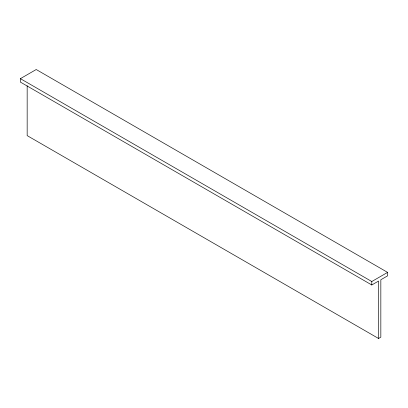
<?xml version="1.0" encoding="UTF-8"?>
<svg xmlns="http://www.w3.org/2000/svg" width="408" height="408" viewBox="0 0 408 408"><rect width="100%" height="100%" fill="white"/><g stroke="black" fill="none" stroke-linecap="round" stroke-linejoin="round"><path stroke-width="0.61" d="M378.553 338.477L378.553 281.066L371.79 284.973L20.4 82.1L20.4 78.652L36.21 69.523L387.6 272.391L387.6 275.844L380.837 279.745L380.837 337.161L378.553 338.477L27.163 135.609L27.163 85.767M20.4 78.652L371.79 281.52L387.6 272.391M371.79 281.52L371.79 284.973"/></g></svg>
